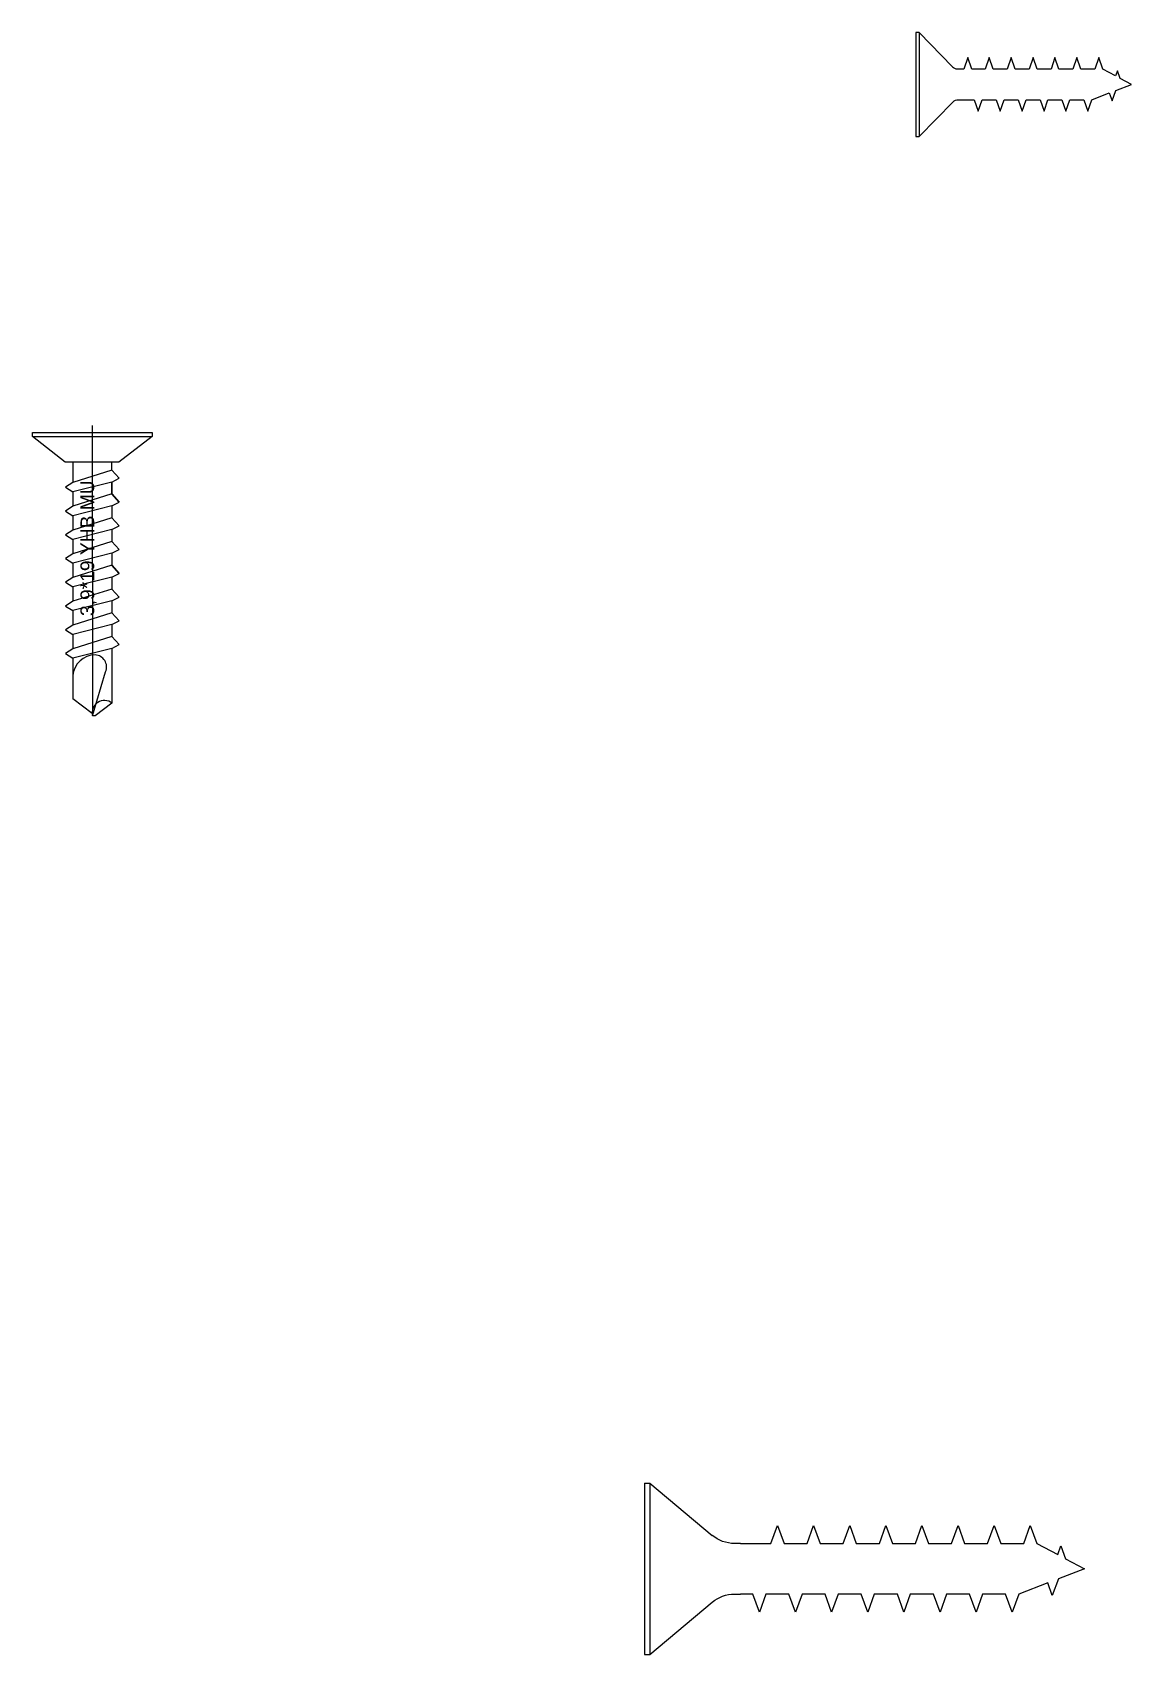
# Model space of a CAD drawing. Header units: millimetres. Extents: x -73550 to -72437, y 41766 to 43371.
# Drawn here: x -73343.3 to -73263.4, y 43049 to 43166.9 of the extents above; entities that cross this region are included whole.
import ezdxf

# ---------------------------------------------------------------- set-up
doc = ezdxf.new("R2010")
doc.units = ezdxf.units.MM
doc.layers.add('ART_VIDA', color=65, linetype='Continuous')
doc.styles.add('Tago_aks', font='arial.ttf')

# ---------------------------------------------------------------- blocks, each defined once
blk = doc.blocks.new('39HB-16')
at = {"layer": 'ART_VIDA'}
for p, q in [((-2.67, 1.27), (-0.24, 3.78)), ((-0.24, 3.78), (0, 3.78)), ((-0.24, 3.78), (-0.24, -3.78)), ((0, 3.78), (0, -3.78)), ((-13.59, 1.11), (-13.3, 1.95)), ((-13.3, 1.95), (-13.01, 1.11)), ((-11.99, 1.11), (-11.7, 1.95)), ((-11.7, 1.95), (-11.42, 1.11)), ((-10.4, 1.11), (-10.11, 1.95)), ((-10.11, 1.95), (-9.83, 1.11)), ((-8.81, 1.11), (-8.52, 1.95)), ((-8.52, 1.95), (-8.23, 1.11)), ((-7.22, 1.11), (-6.93, 1.95)), ((-6.93, 1.95), (-6.64, 1.11)), ((-5.63, 1.11), (-5.34, 1.95)), ((-5.34, 1.95), (-5.05, 1.11)), ((-4.07, 1.11), (-3.78, 1.95)), ((-3.78, 1.95), (-3.5, 1.11)), ((-15.68, 0), (-14.85, 0.44)), ((-14.53, -0.44), (-15.68, 0)), ((-14.85, 0.44), (-14.65, 1)), ((-14.65, 1), (-14.51, 0.62)), ((-14.51, 0.62), (-13.59, 1.11)), ((-13.01, 1.11), (-11.99, 1.11)), ((-11.42, 1.11), (-10.4, 1.11)), ((-9.83, 1.11), (-8.81, 1.11)), ((-8.23, 1.11), (-7.22, 1.11)), ((-6.64, 1.11), (-5.63, 1.11)), ((-5.05, 1.11), (-4.07, 1.11)), ((-3.5, 1.11), (-3.03, 1.11)), ((-14.27, -1.19), (-14.53, -0.44)), ((-14.06, -0.62), (-14.27, -1.19)), ((-12.79, -1.11), (-14.06, -0.62)), ((-12.5, -1.95), (-12.79, -1.11)), ((-12.21, -1.11), (-12.5, -1.95)), ((-11.19, -1.11), (-12.21, -1.11)), ((-10.91, -1.95), (-11.19, -1.11)), ((-10.62, -1.11), (-10.91, -1.95)), ((-9.6, -1.11), (-10.62, -1.11)), ((-9.32, -1.95), (-9.6, -1.11)), ((-9.03, -1.11), (-9.32, -1.95)), ((-8.01, -1.11), (-9.03, -1.11)), ((-7.72, -1.95), (-8.01, -1.11)), ((-7.43, -1.11), (-7.72, -1.95)), ((-6.42, -1.11), (-7.43, -1.11)), ((-6.13, -1.95), (-6.42, -1.11)), ((-5.84, -1.11), (-6.13, -1.95)), ((-4.83, -1.11), (-5.84, -1.11)), ((-4.54, -1.95), (-4.83, -1.11)), ((-4.25, -1.11), (-4.54, -1.95)), ((-3.07, -1.11), (-4.25, -1.11)), ((-0.24, -3.78), (-2.72, -1.26)), ((0, -3.78), (-0.24, -3.78))]:
    blk.add_line(p, q, dxfattribs=at)
for centre, start, end in [((-3.03, 1.61), 270, 316.0052), ((-3.07, -1.61), 44.5508, 90)]:
    blk.add_arc(centre, 0.5, start, end, dxfattribs=at)
blk = doc.blocks.new('63HB-32')
at = {"layer": 'ART_VIDA'}
for p, q in [((0, 31.99), (-0.73, 30.09)), ((0.73, 30.62), (0, 31.99)), ((-0.73, 30.09), (-1.95, 29.65)), ((-1.95, 29.65), (-1.03, 29.32)), ((1.66, 30.28), (0.73, 30.62)), ((1.03, 30.05), (1.66, 30.28)), ((1.84, 28.53), (1.03, 30.05)), ((-1.03, 29.32), (-1.84, 27.21)), ((3.15, 28.05), (1.84, 28.53)), ((-1.84, 27.21), (-3.15, 26.74)), ((1.84, 27.58), (3.15, 28.05)), ((1.84, 25.9), (1.84, 27.58)), ((-3.15, 26.74), (-1.84, 26.26)), ((-1.84, 26.26), (-1.84, 24.58)), ((3.15, 25.43), (1.84, 25.9)), ((1.84, 24.95), (3.15, 25.43)), ((1.84, 23.28), (1.84, 24.95)), ((-1.84, 24.58), (-3.15, 24.11)), ((-3.15, 24.11), (-1.84, 23.64)), ((-1.84, 23.64), (-1.84, 21.96)), ((3.15, 22.8), (1.84, 23.28)), ((1.84, 22.33), (3.15, 22.8)), ((-1.84, 21.96), (-3.15, 21.49)), ((-3.15, 21.49), (-1.84, 21.01)), ((1.84, 20.65), (1.84, 22.33)), ((-1.84, 21.01), (-1.84, 19.33)), ((3.15, 20.18), (1.84, 20.65)), ((1.84, 19.7), (3.15, 20.18)), ((-1.84, 19.33), (-3.15, 18.86)), ((-3.15, 18.86), (-1.84, 18.39)), ((1.84, 18.03), (1.84, 19.7)), ((-1.84, 18.39), (-1.84, 16.71)), ((3.15, 17.55), (1.84, 18.03)), ((-1.84, 16.71), (-3.15, 16.24)), ((1.84, 17.08), (3.15, 17.55)), ((1.84, 15.4), (1.84, 17.08)), ((-3.15, 16.24), (-1.84, 15.76)), ((-1.84, 15.76), (-1.84, 14.08)), ((3.15, 14.93), (1.84, 15.4)), ((1.84, 14.45), (3.15, 14.93)), ((1.84, 12.78), (1.84, 14.45)), ((-1.84, 14.08), (-3.15, 13.61)), ((-3.15, 13.61), (-1.84, 13.14)), ((-1.84, 13.14), (-1.84, 11.46)), ((3.15, 12.3), (1.84, 12.78)), ((1.84, 11.83), (3.15, 12.3)), ((1.84, 10.15), (1.84, 11.83)), ((-1.84, 11.46), (-3.15, 10.99)), ((-3.15, 10.99), (-1.84, 10.51)), ((-1.84, 10.51), (-1.84, 8.83)), ((3.15, 9.68), (1.84, 10.15)), ((1.84, 9.2), (3.15, 9.68)), ((-1.84, 8.83), (-3.15, 8.36)), ((-3.15, 8.36), (-1.84, 7.89)), ((1.84, 6.98), (1.84, 9.2)), ((-1.84, 7.89), (-1.84, 6.98)), ((-1.84, 6.54), (-1.84, 6.98)), ((1.84, 6.98), (1.84, 6.54)), ((-6.23, 0.39), (-2.42, 4.94)), ((6.23, 0.39), (2.42, 4.94)), ((6.23, 0.39), (-6.23, 0.39)), ((-6.23, 0), (-6.23, 0.39)), ((6.23, 0), (-6.23, 0)), ((6.23, 0), (6.23, 0.39))]:
    blk.add_line(p, q, dxfattribs=at)
for centre, start, end in [((-4.33, 6.54), 320, 360), ((4.33, 6.54), 180, 220)]:
    blk.add_arc(centre, 2.49, start, end, dxfattribs=at)
blk = doc.blocks.new('Vida_3_9_19')
at = {"layer": 'ART_VIDA', "extrusion": (0.000102622, 1.10411e-05, 1)}
for p, q in [((0, 2.66, 0), (0.01, -18, 0)), ((-1.42, 0, 0), (-1.42, -1.49, 0)), ((-1.42, 0, 0), (-1.42, -1.49, 0)), ((1.43, -0.6, 0), (-1.42, -1.49, 0)), ((1.95, -1.18, 0), (1.42, -0.59, 0)), ((1.43, -0.6, 0), (1.95, -1.18, 0)), ((-1.42, -1.49, 0), (-1.95, -1.83, 0)), ((-1.42, -1.49, 0), (-1.95, -1.83, 0)), ((-1.95, -1.83, 0), (-1.42, -2.17, 0)), ((-1.95, -1.83, 0), (-1.42, -2.17, 0)), ((1.42, -1.45, 0), (-1.42, -2.17, 0)), ((-1.42, -2.17, 0), (-1.42, -3.21, 0)), ((-1.42, -2.17, 0), (-1.42, -3.21, 0)), ((1.43, -2.32, 0), (-1.42, -3.21, 0)), ((1.42, -1.45, 0), (1.95, -1.18, 0)), ((1.42, -1.45, 0), (1.42, -2.32, 0)), ((1.95, -2.91, 0), (1.42, -2.32, 0)), ((1.43, -2.32, 0), (1.95, -2.91, 0)), ((-1.42, -3.21, 0), (-1.95, -3.56, 0)), ((-1.42, -3.21, 0), (-1.95, -3.56, 0)), ((1.42, -3.18, 0), (-1.42, -3.9, 0)), ((1.42, -3.18, 0), (1.95, -2.91, 0)), ((1.42, -3.18, 0), (1.43, -4.05, 0)), ((-1.95, -3.56, 0), (-1.42, -3.9, 0)), ((-1.95, -3.56, 0), (-1.42, -3.9, 0)), ((-1.42, -3.9, 0), (-1.42, -4.94, 0)), ((-1.42, -3.9, 0), (-1.42, -4.94, 0)), ((1.43, -4.05, 0), (-1.42, -4.94, 0)), ((1.43, -4.05, 0), (1.95, -4.64, 0)), ((1.95, -4.64, 0), (1.43, -4.05, 0)), ((1.43, -4.91, 0), (1.95, -4.64, 0)), ((-1.42, -4.94, 0), (-1.95, -5.29, 0)), ((-1.42, -4.94, 0), (-1.95, -5.29, 0)), ((-1.95, -5.29, 0), (-1.42, -5.62, 0)), ((-1.95, -5.29, 0), (-1.42, -5.62, 0)), ((1.43, -4.91, 0), (-1.42, -5.62, 0)), ((-1.42, -5.62, 0), (-1.42, -6.67, 0)), ((-1.42, -5.62, 0), (-1.42, -6.67, 0)), ((1.43, -5.78, 0), (-1.42, -6.67, 0)), ((1.43, -4.91, 0), (1.43, -5.77, 0)), ((1.95, -6.36, 0), (1.43, -5.77, 0)), ((1.43, -5.78, 0), (1.95, -6.36, 0)), ((-1.42, -6.67, 0), (-1.95, -7.01, 0)), ((-1.42, -6.67, 0), (-1.95, -7.01, 0)), ((-1.95, -7.01, 0), (-1.42, -7.35, 0)), ((-1.95, -7.01, 0), (-1.42, -7.35, 0)), ((1.43, -6.63, 0), (-1.42, -7.35, 0)), ((1.43, -6.63, 0), (1.95, -6.36, 0)), ((1.43, -6.63, 0), (1.43, -7.5, 0)), ((-1.42, -7.35, 0), (-1.42, -8.39, 0)), ((-1.42, -7.35, 0), (-1.42, -8.39, 0)), ((1.43, -7.5, 0), (-1.42, -8.39, 0)), ((1.43, -7.5, 0), (1.96, -8.09, 0)), ((1.96, -8.09, 0), (1.43, -7.5, 0)), ((1.43, -8.36, 0), (1.96, -8.09, 0)), ((-1.42, -8.39, 0), (-1.94, -8.74, 0)), ((-1.42, -8.39, 0), (-1.94, -8.74, 0)), ((-1.94, -8.74, 0), (-1.42, -9.07, 0)), ((-1.94, -8.74, 0), (-1.42, -9.07, 0)), ((1.43, -8.36, 0), (-1.42, -9.07, 0)), ((-1.42, -9.07, 0), (-1.42, -10.12, 0)), ((-1.42, -9.07, 0), (-1.42, -10.12, 0)), ((1.43, -9.23, 0), (-1.42, -10.12, 0)), ((1.43, -8.36, 0), (1.43, -9.23, 0)), ((1.43, -9.23, 0), (1.96, -9.82, 0)), ((1.96, -9.82, 0), (1.43, -9.23, 0)), ((-1.42, -10.12, 0), (-1.94, -10.47, 0)), ((-1.42, -10.12, 0), (-1.94, -10.47, 0)), ((-1.94, -10.47, 0), (-1.42, -10.8, 0)), ((-1.94, -10.47, 0), (-1.42, -10.8, 0)), ((1.43, -10.08, 0), (-1.42, -10.8, 0)), ((1.43, -10.08, 0), (1.96, -9.82, 0)), ((1.43, -10.08, 0), (1.43, -10.95, 0)), ((-1.42, -10.8, 0), (-1.42, -11.85, 0)), ((-1.42, -10.8, 0), (-1.42, -11.85, 0)), ((1.43, -10.96, 0), (-1.42, -11.85, 0)), ((1.96, -11.54, 0), (1.43, -10.95, 0)), ((1.43, -10.96, 0), (1.96, -11.54, 0)), ((1.43, -11.81, 0), (1.96, -11.54, 0)), ((-1.42, -11.85, 0), (-1.94, -12.19, 0)), ((-1.42, -11.85, 0), (-1.94, -12.19, 0)), ((-1.94, -12.19, 0), (-1.42, -12.53, 0)), ((-1.94, -12.19, 0), (-1.42, -12.53, 0)), ((1.43, -11.81, 0), (-1.42, -12.53, 0)), ((-1.42, -12.53, 0), (-1.42, -13.57, 0)), ((-1.42, -12.53, 0), (-1.42, -13.57, 0)), ((1.43, -12.68, 0), (-1.42, -13.57, 0)), ((1.43, -11.81, 0), (1.43, -12.68, 0)), ((1.43, -12.68, 0), (1.96, -13.27, 0)), ((1.96, -13.27, 0), (1.43, -12.68, 0)), ((-1.42, -13.57, 0), (-1.94, -13.92, 0)), ((-1.42, -13.57, 0), (-1.94, -13.92, 0)), ((-1.94, -13.92, 0), (-1.42, -14.25, 0)), ((-1.94, -13.92, 0), (-1.42, -14.25, 0)), ((1.43, -13.54, 0), (-1.42, -14.25, 0)), ((1.43, -13.54, 0), (1.96, -13.27, 0)), ((1.43, -13.54, 0), (1.43, -17.52, 0)), ((-1.42, -14.25, 0), (-1.41, -17.21, 0)), ((-0.01, -18.28, 0), (-1.41, -17.21, 0)), ((1.43, -17.52, 0), (0.21, -18.44, 0)), ((0.21, -18.44, 0), (0.01, -18.44, 0))]:
    blk.add_line(p, q, dxfattribs=at)
at = {"layer": 'ART_VIDA', "extrusion": (-1.79011e-08, 2.07799e-07, 1)}
for p, q in [((-4.35, 1.85, 0), (-4.35, 2.14, 0)), ((-4.35, 2.14, 0), (4.35, 2.14, 0)), ((-1.97, 0, 0), (-4.35, 1.85, 0)), ((-4.35, 1.85, 0), (4.35, 1.85, 0)), ((4.35, 1.85, 0), (1.93, 0, 0)), ((4.35, 2.14, 0), (4.35, 1.85, 0)), ((1.93, 0, 0), (-1.97, 0, 0))]:
    blk.add_line(p, q, dxfattribs=at)
at = {"layer": 'ART_VIDA'}
for p, q in [((1.42, -0.6, 0), (1.42, 0, 0)), ((1.42, -2.32, 0), (1.42, -1.45, 0))]:
    blk.add_line(p, q, dxfattribs=at)
at = {"layer": 'ART_VIDA', "extrusion": (0.000102622, 1.10411e-05, 1), "elevation": 0}
blk.add_lwpolyline([(0.01, -18.44), (0.97, -15.24, 0.516311), (0.21, -14.01, 0.383342), (-1.41, -15.52)], format="xyb", dxfattribs=at)
at = {"layer": 'ART_VIDA', "extrusion": (0.000102622, 1.10411e-05, 1)}
blk.add_arc((0.88, -18.22, 0), 0.894, 51.4775, 194.4925, dxfattribs=at)
at = {"layer": 'ART_VIDA', "insert": (-0.86, -11.19), "char_height": 1, "attachment_point": 1, "rotation": 90, "style": 'Tago_aks'}
blk.add_mtext_dynamic_manual_height_columns('3,9*19 YHB MU', width=10.5867, gutter_width=9.73, heights=[0], dxfattribs=at)

msp = doc.modelspace()

# ---------------------------------------------------------------- block references
at = {"layer": 'ART_VIDA', "xscale": -1}
for name, p, rotation in [('39HB-16', (-73279.07, 43163.1), 0.0005649240540961), ('63HB-32', (-73298.8, 43055.23), 270)]:
    msp.add_blockref(name, p, dxfattribs=dict(at, rotation=rotation))
at = {"layer": 'ART_VIDA'}
msp.add_blockref('Vida_3_9_19', (-73338.93, 43135.66, 0), dxfattribs=at)

doc.saveas('drawing.dxf')
